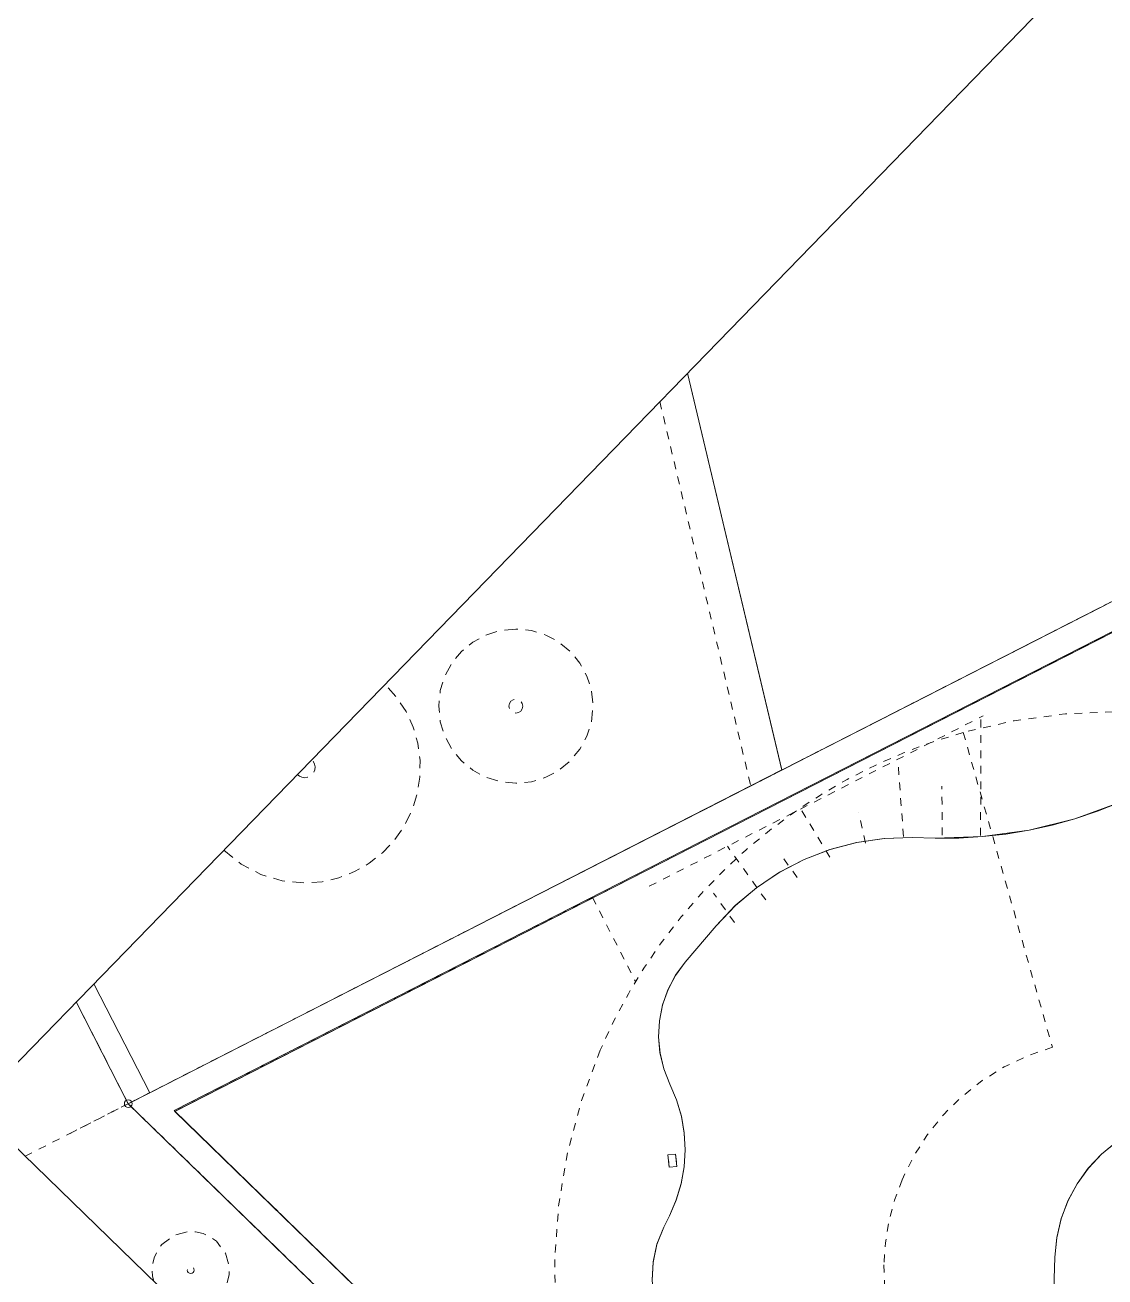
# Model space of a CAD drawing. Header units: metres. Extents: x 2683518.1 to 2683581.2, y 1249379.6 to 1249442.7.
# Drawn here: x 2683518.79 to 2683532.78, y 1249405.97 to 1249422.19 of the extents above; entities that cross this region are included whole.
import ezdxf
from ezdxf.xclip import XClip

# ---------------------------------------------------------------- set-up
doc = ezdxf.new("R2010")
doc.units = ezdxf.units.M
doc.header["$XCLIPFRAME"] = 2
for name, pattern in [('MD-Strich 1_1mm', [0.002, 0.001, -0.001]), ('MD-Strich 2_1mm', [0.003, 0.002, -0.001]), ('MD-Strich 3_1mm', [0.004, 0.003, -0.001]), ('MD-Strich LAYOUT', [0.002822, 0.001411, -0.001411])]:
    doc.linetypes.add(name, pattern=pattern)
for name, color, linetype in [('beleuchtung', 7, 'Continuous'), ('parzellen', 7, 'Continuous'), ('plangrafik', 7, 'Continuous'), ('plankopf', 7, 'Continuous'), ('situation', 7, 'Continuous'), ('umgebung', 7, 'Continuous')]:
    doc.layers.add(name, color=color, linetype=linetype)
doc.linetypes.add('MD-Freihand', pattern='A,0,[1,100 Erdgeschoss_CraneCam1.Shx,S=0.00015873,R=0,X=0,Y=5.59626e-05],-0.02,0', length=0.02)

# ---------------------------------------------------------------- blocks, each defined once
blk = doc.blocks.new('Zeichnung_1_2', base_point=(38.46, 166.2))
at = {"layer": 'beleuchtung', "color": 7, "linetype": 'Continuous', "lineweight": 5, "ltscale": 1000, "flags": 128}
blk.add_lwpolyline([(126.42, 693.36), (124.4, 690.88), (125.95, 689.62), (127.97, 692.1)], close=True, dxfattribs=at)
at = {"layer": 'beleuchtung', "color": 251, "linetype": 'MD-Strich 1_1mm', "lineweight": 13, "ltscale": 1000, "flags": 128}
for points in [[(124.4, 690.88), (126.42, 693.36)], [(127.97, 692.1), (125.95, 689.62)], [(126.42, 693.36), (127.97, 692.1)], [(125.95, 689.62), (124.4, 690.88)]]:
    blk.add_lwpolyline(points, dxfattribs=at)
at = {"layer": 'parzellen', "color": 253, "linetype": 'MD-Strich 2_1mm', "lineweight": 13, "ltscale": 1000, "flags": 128}
for points in [[(47.96, 831), (38.41, 802.94)], [(38.41, 802.94), (47.96, 831)], [(38.41, 802.94), (10, 812.61)], [(22.4, 808.39), (38.41, 802.94)], [(38.45, 186), (38.41, 802.94)], [(38.41, 802.94), (362.17, 692.94)]]:
    blk.add_lwpolyline(points, dxfattribs=at)
at = {"layer": 'parzellen', "color": 253, "linetype": 'MD-Freihand', "lineweight": 13, "ltscale": 1000, "flags": 128}
blk.add_lwpolyline([(218.58, 741.72), (275.28, 831)], dxfattribs=at)
at = {"layer": 'parzellen', "color": 242, "linetype": 'MD-Strich 2_1mm', "lineweight": 13, "ltscale": 1000, "flags": 128}
for points in [[(362.17, 692.94), (38.41, 802.94)], [(38.41, 802.94), (38.46, 166.2)]]:
    blk.add_lwpolyline(points, dxfattribs=at)
at = {"layer": 'parzellen', "color": 242, "linetype": 'Continuous', "lineweight": 13, "ltscale": 1000}
blk.add_circle((38.41, 802.94), 1, dxfattribs=at)
at = {"layer": 'situation', "color": 9, "linetype": 'MD-Strich LAYOUT', "lineweight": 13, "ltscale": 1000}
for p, q in [((191.51, 721.24), (194.57, 738.06)), ((181.67, 723.03), (183.33, 732.17)), ((211.06, 717.11), (214.78, 731.2)), ((201.34, 719.45), (202.74, 727.13)), ((228.2, 707.11), (241.5, 722.12)), ((220.14, 712.97), (224.45, 719.71)), ((242.34, 692.98), (264.4, 714.35)), ((235.38, 700.16), (244.53, 709.08))]:
    blk.add_line(p, q, dxfattribs=at)
at = {"layer": 'situation', "color": 7, "linetype": 'Continuous', "lineweight": 5, "ltscale": 1000, "flags": 128}
blk.add_lwpolyline([(38.41, 802.94), (38.44, 445.4), (103.97, 445.4), (103.97, 231.16), (103.97, 227), (119.08, 227), (119.08, 233.4), (110.36, 233.4), (110.36, 445.4), (119.16, 445.4), (119.16, 450.37), (45.41, 450.37), (45.39, 792.92), (45.37, 792.94), (359.85, 686.09), (436.28, 650.95), (436.32, 651.05), (539.47, 603.51), (542.44, 609.95), (439.28, 657.49), (362.17, 692.94)], close=True, dxfattribs=at)
at = {"layer": 'situation', "color": 253, "linetype": 'Continuous', "lineweight": 13, "ltscale": 1000, "flags": 128}
for points in [[(210.01, 612.34), (205.03, 612.92), (200.01, 612.83), (195.05, 612.09), (190.22, 610.71), (185.62, 608.71), (181.32, 606.12), (177.4, 602.99), (167.05, 593.57)], [(100.31, 673.65), (103.87, 676.78), (107.89, 679.29), (112.27, 681.09), (115.42, 682.09), (119.55, 683.67), (123.47, 685.71), (127.12, 688.19), (130.47, 691.07), (133.47, 694.32), (136.08, 697.88), (138.26, 701.73), (139.98, 705.79), (141.69, 709.65), (143.93, 713.21), (146.66, 716.41), (149.83, 719.19), (153.36, 721.48), (157.19, 723.23), (161.23, 724.41), (165.4, 725), (177.76, 725.82), (184.95, 725.9), (192.11, 725.19), (199.14, 723.68), (205.97, 721.41), (212.5, 718.39), (218.66, 714.67), (224.36, 710.29), (229.55, 705.3), (233.61, 700.94), (237.9, 696.57), (242.42, 692.43), (247.15, 688.54), (252.09, 684.91), (257.2, 681.54), (262.49, 678.45), (267.94, 675.65), (273.53, 673.14)], [(881.7, 453.76), (542.44, 609.95), (539.47, 603.51), (527.29, 609.12), (359.55, 686.24), (45.39, 792.92), (45.43, 576.08)]]:
    blk.add_lwpolyline(points, dxfattribs=at)
at = {"layer": 'situation', "color": 9, "linetype": 'MD-Strich LAYOUT', "lineweight": 13, "ltscale": 1000, "flags": 128}
blk.add_lwpolyline([(173, 745.38), (265.01, 714.14)], dxfattribs=at)
at = {"layer": 'situation', "color": 253, "linetype": 'Continuous', "lineweight": 13, "ltscale": 1000, "flags": 128}
blk.add_lwpolyline([(296.5, 663.56), (273.53, 673.14, -0.106933), (233.61, 700.94), (229.55, 705.3, 0.22574), (177.76, 725.82), (165.4, 725, 0.298504), (139.98, 705.79, -0.233915), (115.42, 682.09), (112.27, 681.09, 0.344004), (92.38, 652.02), (92.97, 642.62, 0.182479), (111.27, 602.02), (118.03, 595.25, 0.188311), (142.31, 584.58, 0.197688), (167.05, 593.57), (177.4, 602.99, -0.268956), (214.88, 611.12), (235.08, 604.6), (236.88, 604.03), (256.41, 597.96, 0.225162), (294.67, 603.42), (302.92, 608.88, -0.144828), (332.09, 617.81), (345.08, 643.31)], format="xyb", close=True, dxfattribs=at)
at = {"layer": 'umgebung', "color": 253, "linetype": 'MD-Strich 2_1mm', "lineweight": 13, "ltscale": 1000}
blk.add_line((265, 831), (209.97, 744.65), dxfattribs=at)
at = {"layer": 'umgebung', "color": 253, "linetype": 'Continuous', "lineweight": 13, "ltscale": 1000, "flags": 128}
for points in [[(10, 412.57), (38.44, 412.45), (38.46, 504.62), (38.41, 802.94), (44.38, 800.91), (218.58, 741.73), (275.28, 831)], [(47.96, 831), (38.41, 802.94)], [(44.38, 800.91), (54.51, 831)], [(38.41, 802.94), (44.38, 800.91)]]:
    blk.add_lwpolyline(points, dxfattribs=at)
at = {"layer": 'umgebung', "color": 254, "linetype": 'MD-Strich 3_1mm', "lineweight": 13, "ltscale": 1000, "flags": 128}
for points in [[(102.82, 831, 0.195818), (111.32, 810.03, 0.673789), (162.82, 831)], [(10, 756.49, 0.399103), (23.09, 752.21, 1), (14.5, 770.28, 0.159188), (10, 766)]]:
    blk.add_lwpolyline(points, format="xyb", dxfattribs=at)
blk.add_lwpolyline([(196.7, 816.66, 1), (168.03, 788.77, 1)], format="xyb", close=True, dxfattribs=at)
at = {"layer": 'umgebung', "color": 254, "linetype": 'MD-Strich 3_1mm', "lineweight": 13, "ltscale": 1000}
for centre, radius in [((182.37, 802.72), 1.8), ((18.8, 761.25), 0.9)]:
    blk.add_circle(centre, radius, dxfattribs=at)
blk.add_arc((132.82, 830.95), 2.7, 178.8667, 1.1333, dxfattribs=at)
blk = doc.blocks.new('Zeichnung_2_1', base_point=(38.46, 166.2))
at = {"layer": 'parzellen', "color": 242, "linetype": 'MD-Strich 2_1mm', "lineweight": 13, "ltscale": 1000, "flags": 128}
for points in [[(362.17, 692.94), (38.41, 802.94)], [(38.41, 802.94), (38.46, 166.2)]]:
    blk.add_lwpolyline(points, dxfattribs=at)
at = {"layer": 'parzellen', "color": 242, "linetype": 'Continuous', "lineweight": 13, "ltscale": 1000}
blk.add_circle((38.41, 802.94), 1, dxfattribs=at)
at = {"layer": 'plangrafik', "color": 7, "linetype": 'Continuous', "lineweight": 5, "ltscale": 1000}
for p, q in [((306.33, 711.92), (38.41, 802.94)), ((38.41, 802.94), (38.44, 612.41)), ((45.44, 639.71), (45.44, 793.16)), ((45.44, 793.16), (304.08, 705.29))]:
    blk.add_line(p, q, dxfattribs=at)
at = {"layer": 'plangrafik', "color": 7, "linetype": 'MD-Strich 2_1mm', "lineweight": 13, "ltscale": 1000, "flags": 128}
for points in [[(45.44, 639.71), (45.44, 793.16)], [(45.44, 793.16), (160.7, 753.96)], [(160.7, 753.96), (152.8, 730.71)], [(133.69, 724.87), (133.69, 724.88)], [(258.33, 714.81), (215.94, 641.37)]]:
    blk.add_lwpolyline(points, dxfattribs=at)
for points in [[(258.33, 714.81, 0.226972), (133.69, 724.87)], [(133.69, 724.87, 0.096333), (86.57, 695.5)], [(323.84, 632.88, 0.187303), (258.33, 714.81)], [(86.57, 695.5, 0.116801), (49.42, 639.71)], [(215.94, 641.37, 0.227732), (164.14, 645.35)], [(164.14, 645.35, 0.093881), (145.06, 633.37)], [(145.06, 633.37, 0.065631), (125.37, 608.44)]]:
    blk.add_lwpolyline(points, format="xyb", dxfattribs=at)
blk = doc.blocks.new('A$C6ceda5d4')
at = {"layer": 'plankopf', "color": 7, "linetype": 'Continuous', "lineweight": 5, "ltscale": 1000}
ref = blk.add_blockref('Zeichnung_1_2', (28.46, 156.2), dxfattribs=at)
XClip(ref).set_block_clipping_path([(10, 10), (974, 831)])
ref = blk.add_blockref('Zeichnung_2_1', (28.46, 156.2), dxfattribs=at)
XClip(ref).set_block_clipping_path([(10, 10), (974, 831)])

msp = doc.modelspace()

# ---------------------------------------------------------------- block references
at = {"xscale": 0.05, "yscale": 0.05, "zscale": 0.05, "rotation": 45.80415114898137}
msp.add_blockref('A$C6ceda5d4', (2683547.558, 1249379.555), dxfattribs=at)

doc.saveas('drawing.dxf')
